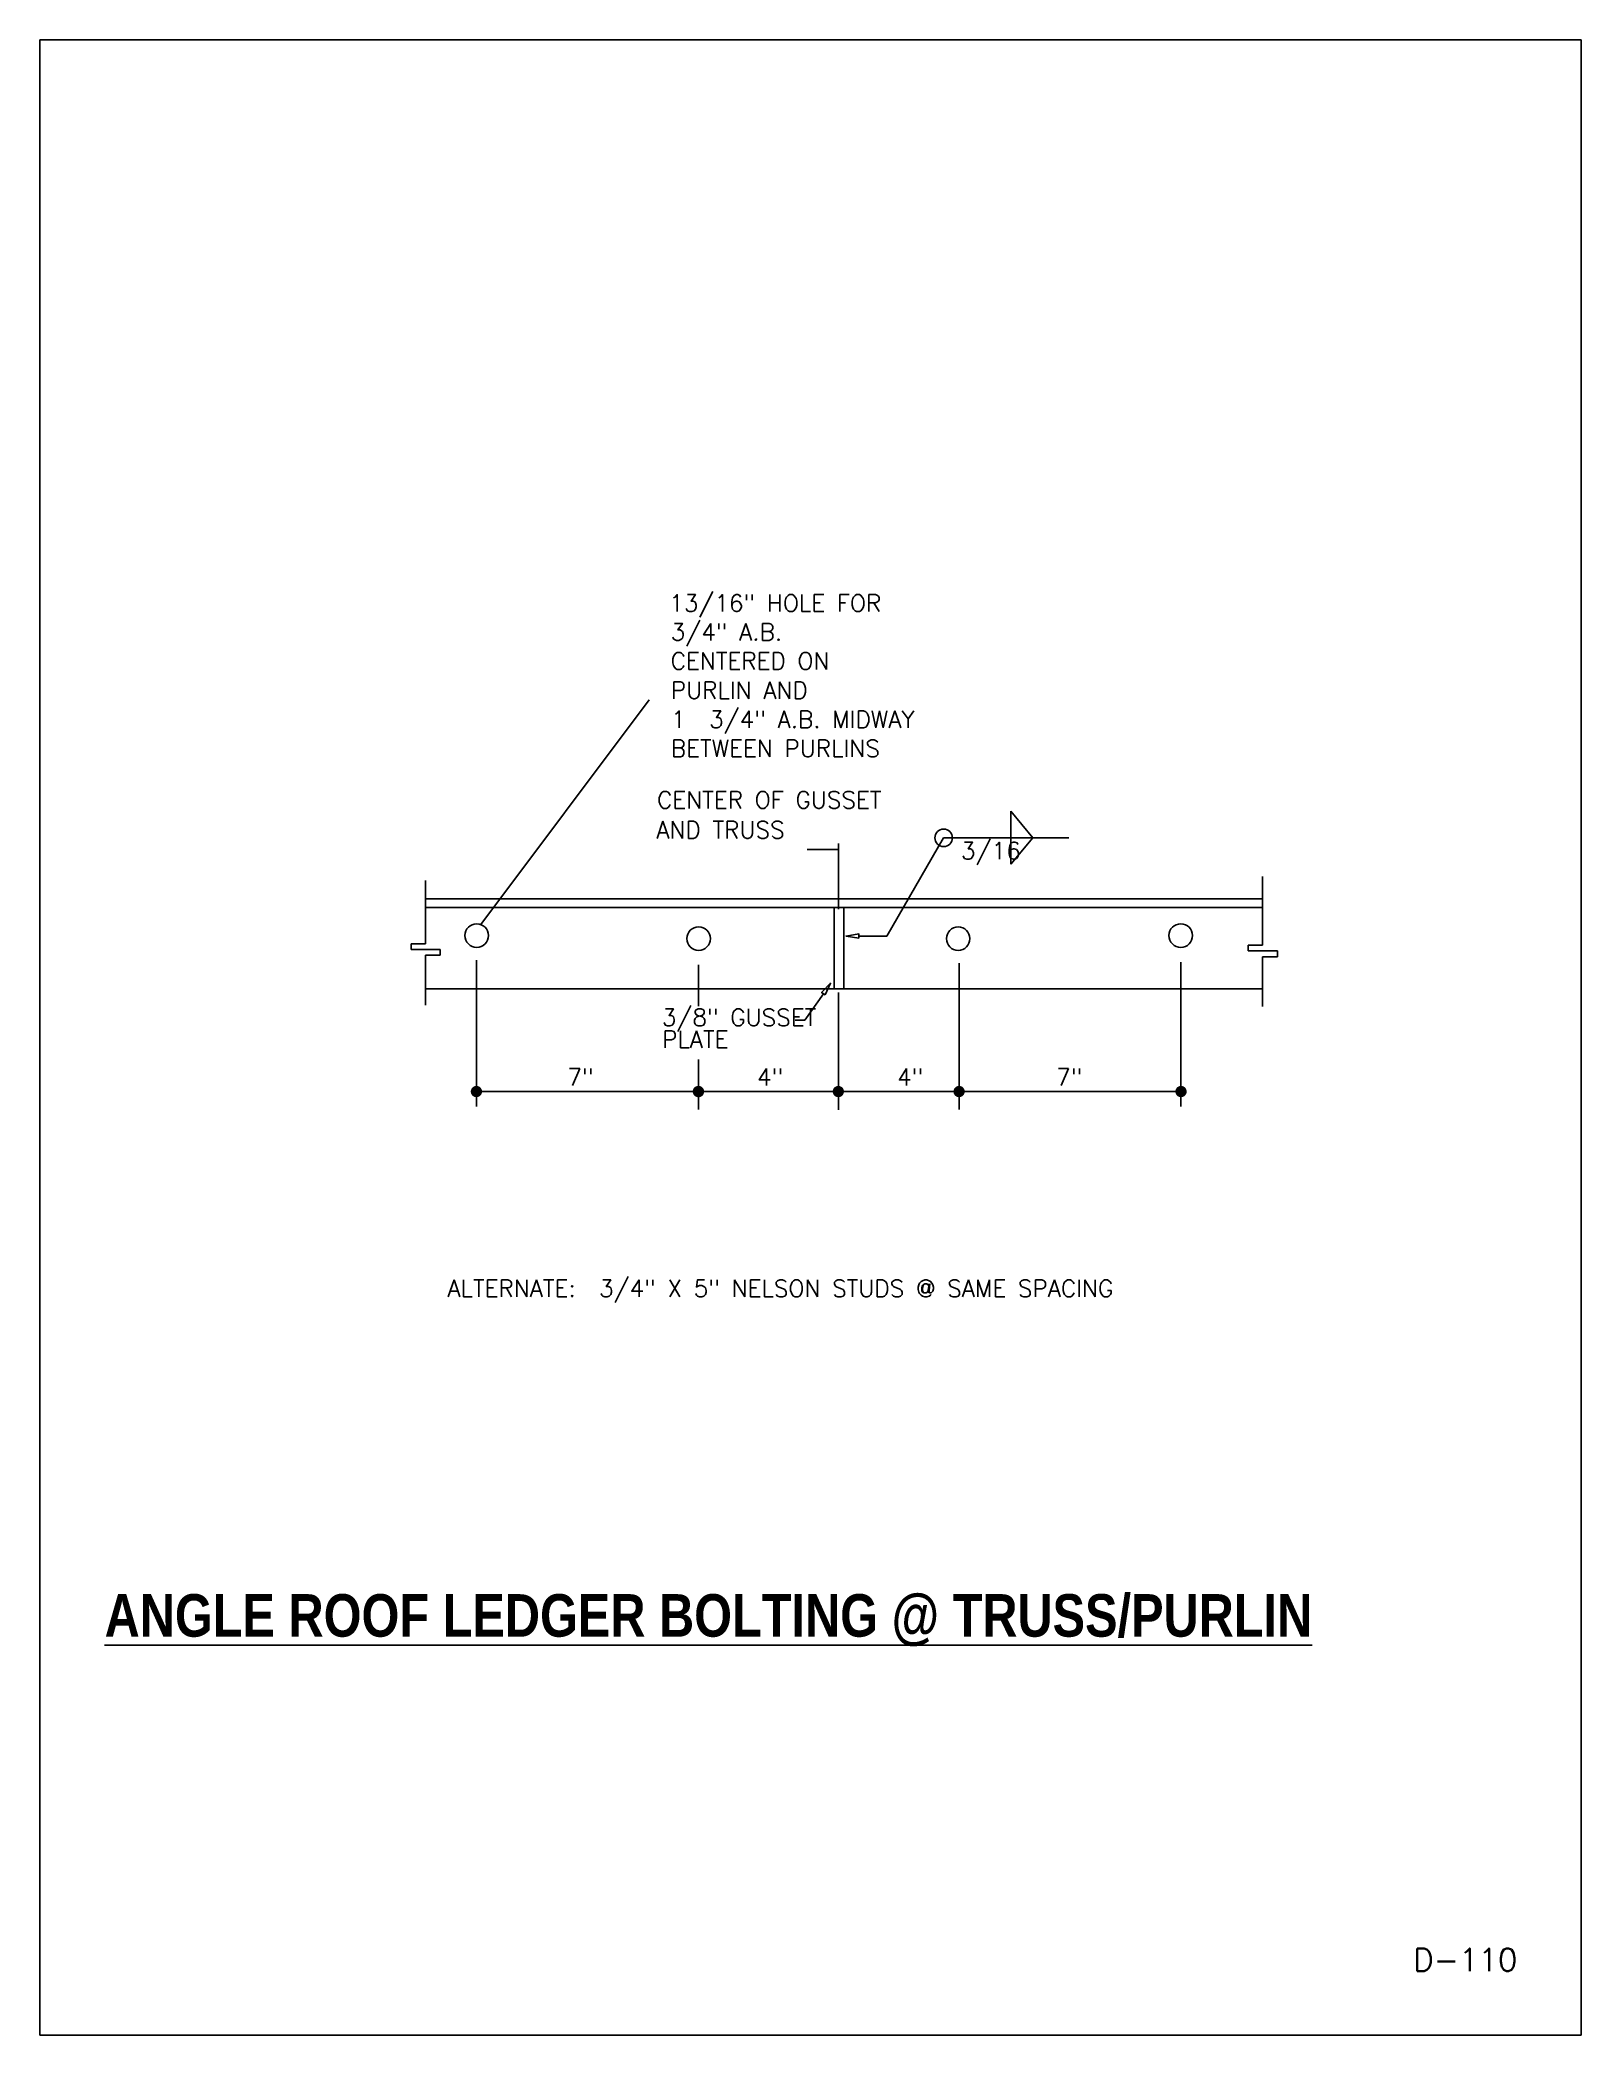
# Model space of a CAD drawing. Extents: x 0 to 8.5, y 0 to 11.
import ezdxf
from ezdxf.enums import TextEntityAlignment as Align

# ---------------------------------------------------------------- set-up
doc = ezdxf.new("R2010")
doc.units = 0
doc.header["$MEASUREMENT"] = 0
for name, pattern in [('ARROW', [0]), ('DASHDOT', [0]), ('DEFAULT', [0]), ('DIM', [0]), ('SOLID', [0])]:
    doc.linetypes.add(name, pattern=pattern)
doc.layers.get('0').update_dxf_attribs({"linetype": 'CONTINUOUS'})
doc.styles.get("Standard").update_dxf_attribs({"font": 'simplex.shx'})

msp = doc.modelspace()

# ---------------------------------------------------------------- linework, layer by layer
at = {"linetype": 'ARROW'}
for p, q in [((3.361, 7.362), (2.431, 6.123)), ((4.231, 6.536), (4.405, 6.536))]:
    msp.add_line(p, q, dxfattribs=at)
at = {"linetype": 'DEFAULT'}
for p, q in [((5.355, 6.747), (5.477, 6.601)), ((5.355, 6.601), (5.355, 6.747)), ((4.671, 6.059), (4.984, 6.601)), ((5.675, 6.601), (4.984, 6.601)), ((5.355, 6.601), (5.355, 6.455)), ((5.355, 6.455), (5.477, 6.601)), ((6.743, 6.387), (6.743, 6.009)), ((2.127, 6.365), (2.127, 6.017)), ((2.127, 6.265), (6.743, 6.265)), ((2.127, 6.216), (6.743, 6.216)), ((4.38, 5.769), (4.38, 6.216)), ((4.433, 5.769), (4.433, 6.216)), ((4.517, 6.059), (4.671, 6.059)), ((2.127, 6.017), (2.048, 6.017)), ((2.048, 6.017), (2.048, 5.985)), ((2.048, 5.985), (2.208, 5.985)), ((2.127, 5.954), (2.127, 5.678)), ((2.208, 5.954), (2.127, 5.954)), ((2.208, 5.985), (2.208, 5.954)), ((6.743, 6.009), (6.664, 6.009)), ((6.664, 6.009), (6.664, 5.977)), ((6.664, 5.977), (6.825, 5.977)), ((6.743, 5.945), (6.743, 5.67)), ((6.825, 5.945), (6.743, 5.945)), ((6.825, 5.977), (6.825, 5.945)), ((2.408, 5.926), (2.408, 5.12)), ((3.632, 5.901), (3.632, 5.672)), ((5.069, 5.909), (5.069, 5.103)), ((6.293, 5.916), (6.293, 5.12)), ((2.127, 5.769), (6.743, 5.769)), ((4.321, 5.741), (4.219, 5.595)), ((4.404, 5.749), (4.404, 5.102)), ((4.219, 5.595), (4.165, 5.595)), ((3.632, 5.379), (3.632, 5.103))]:
    msp.add_line(p, q, dxfattribs=at)
at = {"linetype": 'DASHDOT'}
msp.add_line((4.405, 6.569), (4.405, 6.207), dxfattribs=at)
at = {"linetype": 'DIM'}
for p, q in [((2.408, 5.202), (3.632, 5.202)), ((3.632, 5.202), (4.404, 5.202)), ((4.404, 5.202), (5.069, 5.202)), ((6.293, 5.202), (5.069, 5.202))]:
    msp.add_line(p, q, dxfattribs=at)
at = {"linetype": 'Continuous'}
msp.add_lwpolyline([(0, 0), (8.5, 0), (8.5, 11), (0, 11)], close=True, dxfattribs=at)
at = {"linetype": 'DEFAULT'}
for points in [[(5.033, 6.601, 1), (4.936, 6.601, 1)], [(2.474, 6.062, 1), (2.344, 6.062, 1)], [(3.698, 6.045, 1), (3.568, 6.045, 1)], [(5.129, 6.045, 1), (5, 6.045, 1)], [(6.227, 6.062, 1), (6.357, 6.062, 1)]]:
    msp.add_lwpolyline(points, format="xyb", close=True, dxfattribs=at)
at = {"linetype": 'SOLID'}
for points in [[(4.517, 6.047), (4.517, 6.071), (4.446, 6.059), (4.446, 6.059)], [(4.33, 5.735), (4.311, 5.748), (4.361, 5.799), (4.361, 5.799)]]:
    msp.add_lwpolyline(points, close=True, dxfattribs=at)
at = {"linetype": 'Continuous', "const_width": 0.0312}
for points in [[(2.392, 5.202, 1), (2.423, 5.202, 1)], [(3.616, 5.202, 1), (3.648, 5.202, 1)], [(4.388, 5.202, 1), (4.419, 5.202, 1)], [(5.054, 5.202, 1), (5.085, 5.202, 1)], [(6.278, 5.202, 1), (6.309, 5.202, 1)]]:
    msp.add_lwpolyline(points, format="xyb", close=True, dxfattribs=at)

# ---------------------------------------------------------------- texts
for s, height, p in [('13/16" HOLE FOR', 0.09375, (3.471, 7.848)), ('3/4" A.B.', 0.0938, (3.479, 7.689)), ('CENTERED ON', 0.09375, (3.479, 7.529)), ('PURLIN AND ', 0.09375, (3.48, 7.368)), ('1  3/4" A.B. MIDWAY', 0.09375, (3.482, 7.207)), ('BETWEEN PURLINS', 0.09375, (3.48, 7.047)), ('CENTER OF GUSSET', 0.09375, (3.404, 6.763)), ('AND TRUSS', 0.0938, (3.4, 6.598)), ('3/16', 0.0938, (5.08, 6.483)), ('3/8" GUSSET', 0.09375, (3.43, 5.564)), ('PLATE', 0.0938, (3.432, 5.443)), ('7"', 0.0938, (2.909, 5.235)), ('4"', 0.0938, (3.955, 5.235)), ('4"', 0.0938, (4.728, 5.235)), ('7"', 0.0938, (5.605, 5.235)), ('ALTERNATE:  3/4" X 5" NELSON STUDS @ SAME SPACING', 0.09375, (2.248, 4.07))]:
    msp.add_text(s, height=height).set_placement(p)
at = {"linetype": 'Continuous'}
msp.add_text('D-110', height=0.125, dxfattribs=at).set_placement((8.148, 0.353), align=Align.RIGHT)
at = {"linetype": 'Continuous', "insert": (0.357, 2.431), "char_height": 0.23438, "width": 8.40234, "attachment_point": 1}
msp.add_mtext('{\\fTechnicBold|b0|i0|c2|p2;\\LANGLE ROOF LEDGER BOLTING @ TRUSS/PURLIN}', dxfattribs=at)

doc.saveas('drawing.dxf')
